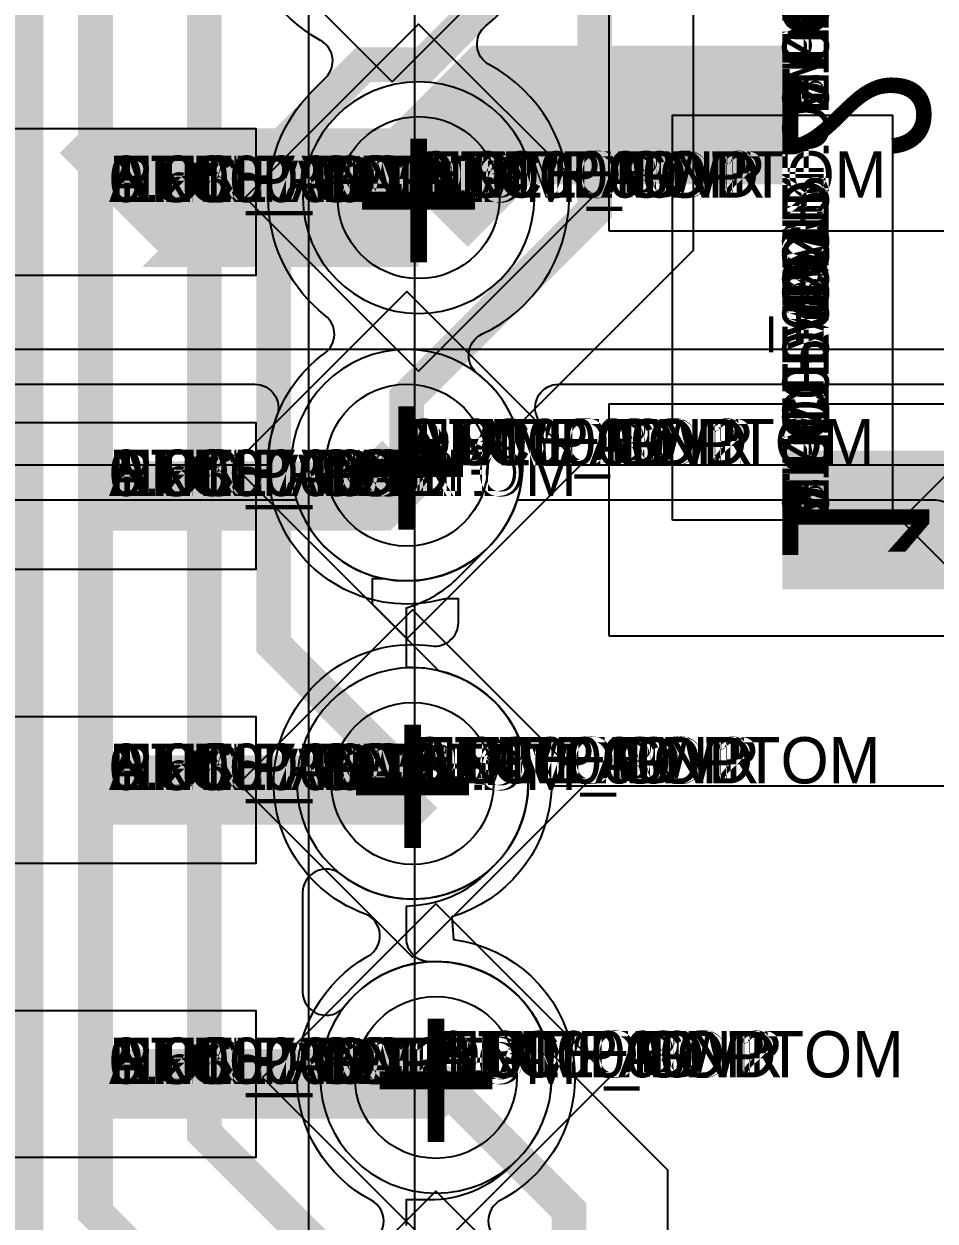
# Model space of a CAD drawing. Extents: x 0 to 323, y 0 to 320.
# Drawn here: x 96.79 to 100.73, y 15.48 to 20.66 of the extents above; entities that cross this region are included whole.
import ezdxf
from ezdxf.enums import TextEntityAlignment as Align

# ---------------------------------------------------------------- set-up
doc = ezdxf.new("R2010")
doc.units = 0
doc.header["$MEASUREMENT"] = 0
doc.layers.get('0').update_dxf_attribs({"linetype": 'CONTINUOUS'})
for name, color, linetype in [('CDN_FIGURES', 7, 'CONTINUOUS'), ('ETCH_BOTTOM', 7, 'CONTINUOUS'), ('ETCH_GND', 3, 'CONTINUOUS'), ('ETCH_INT1', 4, 'CONTINUOUS'), ('ETCH_INT2', 5, 'CONTINUOUS'), ('ETCH_PWR', 6, 'CONTINUOUS'), ('ETCH_TOP', 2, 'CONTINUOUS'), ('MANUFACTURING_NCLEGEND-1-6', 8, 'CONTINUOUS'), ('PACKAGE_GEOMETRY_ASSEMBLY_TOP', 11, 'CONTINUOUS'), ('PACKAGE_GEOMETRY_PIN_NUMBER', 9, 'CONTINUOUS')]:
    doc.layers.add(name, color=color, linetype=linetype)

# ---------------------------------------------------------------- blocks, each defined once
blk = doc.blocks.new('PAD_INFO')
for tag in ['SHAPE_TYPE', 'PAD_HEIGHT', 'PAD_LAYER', 'PAD_TYPE', 'PAD_WIDTH']:
    blk.add_attdef(tag, (0, 0), '', height=0.2)
at = {"flags": 2}
blk.add_attdef('CDN_TYPE', (0, 0), '', height=0.2, dxfattribs=at)
blk = doc.blocks.new('DRILL_INFO')
at = {"flags": 2}
blk.add_attdef('CDN_TYPE', (0, 0), '', height=0.2, dxfattribs=at)
for tag in ['FSHAPE', 'FCHAR', 'DRILL_HEIGHT', 'DIAMETER', 'PLATED', 'DRILL_WIDTH']:
    blk.add_attdef(tag, (0, 0), '', height=0.2)
blk = doc.blocks.new('VIA0700X0300')
at = {"layer": 'ETCH_BOTTOM'}
blk.add_circle((0, 0), 0.35, dxfattribs=at)
at = {"layer": 'ETCH_GND'}
blk.add_circle((0, 0), 0.35, dxfattribs=at)
at = {"layer": 'ETCH_INT1'}
blk.add_circle((0, 0), 0.35, dxfattribs=at)
at = {"layer": 'ETCH_INT2'}
blk.add_circle((0, 0), 0.35, dxfattribs=at)
at = {"layer": 'ETCH_PWR'}
blk.add_circle((0, 0), 0.35, dxfattribs=at)
at = {"layer": 'ETCH_TOP'}
blk.add_circle((0, 0), 0.35, dxfattribs=at)
ref = blk.add_blockref('PAD_INFO', (0, 0))
ref.add_attrib('PAD_LAYER', 'ETCH_TOP', (0, 0), dxfattribs={"height": 0.2})
ref.add_attrib('SHAPE_TYPE', 'NULL', (0, 0), dxfattribs={"height": 0.2})
ref.add_attrib('PAD_TYPE', 'ANTIPAD', (0, 0), dxfattribs={"height": 0.2})
ref.add_attrib('PAD_WIDTH', '0.000000', (0, 0), dxfattribs={"height": 0.2})
ref.add_attrib('PAD_HEIGHT', '0.000000', (0, 0), dxfattribs={"height": 0.2})
ref = blk.add_blockref('PAD_INFO', (0, 0))
ref.add_attrib('PAD_LAYER', 'ETCH_GND', (0, 0), dxfattribs={"height": 0.2})
ref.add_attrib('SHAPE_TYPE', 'NULL', (0, 0), dxfattribs={"height": 0.2})
ref.add_attrib('PAD_TYPE', 'ANTIPAD', (0, 0), dxfattribs={"height": 0.2})
ref.add_attrib('PAD_WIDTH', '0.000000', (0, 0), dxfattribs={"height": 0.2})
ref.add_attrib('PAD_HEIGHT', '0.000000', (0, 0), dxfattribs={"height": 0.2})
ref = blk.add_blockref('PAD_INFO', (0, 0))
ref.add_attrib('PAD_LAYER', 'ETCH_INT1', (0, 0), dxfattribs={"height": 0.2})
ref.add_attrib('SHAPE_TYPE', 'NULL', (0, 0), dxfattribs={"height": 0.2})
ref.add_attrib('PAD_TYPE', 'ANTIPAD', (0, 0), dxfattribs={"height": 0.2})
ref.add_attrib('PAD_WIDTH', '0.000000', (0, 0), dxfattribs={"height": 0.2})
ref.add_attrib('PAD_HEIGHT', '0.000000', (0, 0), dxfattribs={"height": 0.2})
ref = blk.add_blockref('PAD_INFO', (0, 0))
ref.add_attrib('PAD_LAYER', 'ETCH_INT2', (0, 0), dxfattribs={"height": 0.2})
ref.add_attrib('SHAPE_TYPE', 'NULL', (0, 0), dxfattribs={"height": 0.2})
ref.add_attrib('PAD_TYPE', 'ANTIPAD', (0, 0), dxfattribs={"height": 0.2})
ref.add_attrib('PAD_WIDTH', '0.000000', (0, 0), dxfattribs={"height": 0.2})
ref.add_attrib('PAD_HEIGHT', '0.000000', (0, 0), dxfattribs={"height": 0.2})
ref = blk.add_blockref('PAD_INFO', (0, 0))
ref.add_attrib('PAD_LAYER', 'ETCH_PWR', (0, 0), dxfattribs={"height": 0.2})
ref.add_attrib('SHAPE_TYPE', 'NULL', (0, 0), dxfattribs={"height": 0.2})
ref.add_attrib('PAD_TYPE', 'ANTIPAD', (0, 0), dxfattribs={"height": 0.2})
ref.add_attrib('PAD_WIDTH', '0.000000', (0, 0), dxfattribs={"height": 0.2})
ref.add_attrib('PAD_HEIGHT', '0.000000', (0, 0), dxfattribs={"height": 0.2})
ref = blk.add_blockref('PAD_INFO', (0, 0))
ref.add_attrib('PAD_LAYER', 'ETCH_BOTTOM', (0, 0), dxfattribs={"height": 0.2})
ref.add_attrib('SHAPE_TYPE', 'NULL', (0, 0), dxfattribs={"height": 0.2})
ref.add_attrib('PAD_TYPE', 'ANTIPAD', (0, 0), dxfattribs={"height": 0.2})
ref.add_attrib('PAD_WIDTH', '0.000000', (0, 0), dxfattribs={"height": 0.2})
ref.add_attrib('PAD_HEIGHT', '0.000000', (0, 0), dxfattribs={"height": 0.2})
ref = blk.add_blockref('PAD_INFO', (0, 0))
ref.add_attrib('PAD_LAYER', 'ETCH_TOP', (0, 0), dxfattribs={"height": 0.2})
ref.add_attrib('SHAPE_TYPE', 'NULL', (0, 0), dxfattribs={"height": 0.2})
ref.add_attrib('PAD_TYPE', 'THERMAL', (0, 0), dxfattribs={"height": 0.2})
ref.add_attrib('PAD_WIDTH', '0.000000', (0, 0), dxfattribs={"height": 0.2})
ref.add_attrib('PAD_HEIGHT', '0.000000', (0, 0), dxfattribs={"height": 0.2})
ref = blk.add_blockref('PAD_INFO', (0, 0))
ref.add_attrib('PAD_LAYER', 'ETCH_GND', (0, 0), dxfattribs={"height": 0.2})
ref.add_attrib('SHAPE_TYPE', 'NULL', (0, 0), dxfattribs={"height": 0.2})
ref.add_attrib('PAD_TYPE', 'THERMAL', (0, 0), dxfattribs={"height": 0.2})
ref.add_attrib('PAD_WIDTH', '0.000000', (0, 0), dxfattribs={"height": 0.2})
ref.add_attrib('PAD_HEIGHT', '0.000000', (0, 0), dxfattribs={"height": 0.2})
ref = blk.add_blockref('PAD_INFO', (0, 0))
ref.add_attrib('PAD_LAYER', 'ETCH_INT1', (0, 0), dxfattribs={"height": 0.2})
ref.add_attrib('SHAPE_TYPE', 'NULL', (0, 0), dxfattribs={"height": 0.2})
ref.add_attrib('PAD_TYPE', 'THERMAL', (0, 0), dxfattribs={"height": 0.2})
ref.add_attrib('PAD_WIDTH', '0.000000', (0, 0), dxfattribs={"height": 0.2})
ref.add_attrib('PAD_HEIGHT', '0.000000', (0, 0), dxfattribs={"height": 0.2})
ref = blk.add_blockref('PAD_INFO', (0, 0))
ref.add_attrib('PAD_LAYER', 'ETCH_INT2', (0, 0), dxfattribs={"height": 0.2})
ref.add_attrib('SHAPE_TYPE', 'NULL', (0, 0), dxfattribs={"height": 0.2})
ref.add_attrib('PAD_TYPE', 'THERMAL', (0, 0), dxfattribs={"height": 0.2})
ref.add_attrib('PAD_WIDTH', '0.000000', (0, 0), dxfattribs={"height": 0.2})
ref.add_attrib('PAD_HEIGHT', '0.000000', (0, 0), dxfattribs={"height": 0.2})
ref = blk.add_blockref('PAD_INFO', (0, 0))
ref.add_attrib('PAD_LAYER', 'ETCH_PWR', (0, 0), dxfattribs={"height": 0.2})
ref.add_attrib('SHAPE_TYPE', 'NULL', (0, 0), dxfattribs={"height": 0.2})
ref.add_attrib('PAD_TYPE', 'THERMAL', (0, 0), dxfattribs={"height": 0.2})
ref.add_attrib('PAD_WIDTH', '0.000000', (0, 0), dxfattribs={"height": 0.2})
ref.add_attrib('PAD_HEIGHT', '0.000000', (0, 0), dxfattribs={"height": 0.2})
ref = blk.add_blockref('PAD_INFO', (0, 0))
ref.add_attrib('PAD_LAYER', 'ETCH_BOTTOM', (0, 0), dxfattribs={"height": 0.2})
ref.add_attrib('SHAPE_TYPE', 'NULL', (0, 0), dxfattribs={"height": 0.2})
ref.add_attrib('PAD_TYPE', 'THERMAL', (0, 0), dxfattribs={"height": 0.2})
ref.add_attrib('PAD_WIDTH', '0.000000', (0, 0), dxfattribs={"height": 0.2})
ref.add_attrib('PAD_HEIGHT', '0.000000', (0, 0), dxfattribs={"height": 0.2})
ref = blk.add_blockref('PAD_INFO', (0, 0))
ref.add_attrib('PAD_LAYER', 'ETCH_TOP', (0, 0), dxfattribs={"height": 0.2})
ref.add_attrib('SHAPE_TYPE', 'CIRCLE', (0, 0), dxfattribs={"height": 0.2})
ref.add_attrib('PAD_TYPE', 'REGULAR', (0, 0), dxfattribs={"height": 0.2})
ref.add_attrib('PAD_WIDTH', '0.700000', (0, 0), dxfattribs={"height": 0.2})
ref.add_attrib('PAD_HEIGHT', '0.700000', (0, 0), dxfattribs={"height": 0.2})
ref = blk.add_blockref('PAD_INFO', (0, 0))
ref.add_attrib('PAD_LAYER', 'ETCH_GND', (0, 0), dxfattribs={"height": 0.2})
ref.add_attrib('SHAPE_TYPE', 'CIRCLE', (0, 0), dxfattribs={"height": 0.2})
ref.add_attrib('PAD_TYPE', 'REGULAR', (0, 0), dxfattribs={"height": 0.2})
ref.add_attrib('PAD_WIDTH', '0.700000', (0, 0), dxfattribs={"height": 0.2})
ref.add_attrib('PAD_HEIGHT', '0.700000', (0, 0), dxfattribs={"height": 0.2})
ref = blk.add_blockref('PAD_INFO', (0, 0))
ref.add_attrib('PAD_LAYER', 'ETCH_INT1', (0, 0), dxfattribs={"height": 0.2})
ref.add_attrib('SHAPE_TYPE', 'CIRCLE', (0, 0), dxfattribs={"height": 0.2})
ref.add_attrib('PAD_TYPE', 'REGULAR', (0, 0), dxfattribs={"height": 0.2})
ref.add_attrib('PAD_WIDTH', '0.700000', (0, 0), dxfattribs={"height": 0.2})
ref.add_attrib('PAD_HEIGHT', '0.700000', (0, 0), dxfattribs={"height": 0.2})
ref = blk.add_blockref('PAD_INFO', (0, 0))
ref.add_attrib('PAD_LAYER', 'ETCH_INT2', (0, 0), dxfattribs={"height": 0.2})
ref.add_attrib('SHAPE_TYPE', 'CIRCLE', (0, 0), dxfattribs={"height": 0.2})
ref.add_attrib('PAD_TYPE', 'REGULAR', (0, 0), dxfattribs={"height": 0.2})
ref.add_attrib('PAD_WIDTH', '0.700000', (0, 0), dxfattribs={"height": 0.2})
ref.add_attrib('PAD_HEIGHT', '0.700000', (0, 0), dxfattribs={"height": 0.2})
ref = blk.add_blockref('PAD_INFO', (0, 0))
ref.add_attrib('PAD_LAYER', 'ETCH_PWR', (0, 0), dxfattribs={"height": 0.2})
ref.add_attrib('SHAPE_TYPE', 'CIRCLE', (0, 0), dxfattribs={"height": 0.2})
ref.add_attrib('PAD_TYPE', 'REGULAR', (0, 0), dxfattribs={"height": 0.2})
ref.add_attrib('PAD_WIDTH', '0.700000', (0, 0), dxfattribs={"height": 0.2})
ref.add_attrib('PAD_HEIGHT', '0.700000', (0, 0), dxfattribs={"height": 0.2})
ref = blk.add_blockref('PAD_INFO', (0, 0))
ref.add_attrib('PAD_LAYER', 'ETCH_BOTTOM', (0, 0), dxfattribs={"height": 0.2})
ref.add_attrib('SHAPE_TYPE', 'CIRCLE', (0, 0), dxfattribs={"height": 0.2})
ref.add_attrib('PAD_TYPE', 'REGULAR', (0, 0), dxfattribs={"height": 0.2})
ref.add_attrib('PAD_WIDTH', '0.700000', (0, 0), dxfattribs={"height": 0.2})
ref.add_attrib('PAD_HEIGHT', '0.700000', (0, 0), dxfattribs={"height": 0.2})
ref = blk.add_blockref('DRILL_INFO', (0, 0))
ref.add_attrib('DIAMETER', '0.300000', (0, 0), dxfattribs={"height": 0.2})
ref.add_attrib('PLATED', 'PLATED', (0, 0), dxfattribs={"height": 0.2})
ref.add_attrib('FSHAPE', 'DIAMOND', (0, 0), dxfattribs={"height": 0.2})
ref.add_attrib('FCHAR', '+', (0, 0), dxfattribs={"height": 0.2})
ref.add_attrib('DRILL_WIDTH', '1.500000', (0, 0), dxfattribs={"height": 0.2})
ref.add_attrib('DRILL_HEIGHT', '1.500000', (0, 0), dxfattribs={"height": 0.2})
for tag in ['CDN_TYPE', 'PIN']:
    blk.add_attdef(tag, (0, 0), '', height=0.2)
at = {"flags": 2}
for tag in ['PSTKNAME', 'BBV']:
    blk.add_attdef(tag, (0, 0), '', height=0.2, dxfattribs=at)
blk = doc.blocks.new('FIGURE_DIAMOND')
at = {"layer": 'CDN_FIGURES'}
blk.add_lwpolyline([(-0.5, 0), (0, 0.5), (0.5, 0), (0, -0.5)], close=True, dxfattribs=at)
blk = doc.blocks.new('SMD50_25')
at = {"layer": 'ETCH_TOP'}
blk.add_lwpolyline([(-0.635, -0.3175), (-0.635, 0.3175), (0.635, 0.3175), (0.635, -0.3175)], close=True, dxfattribs=at)
ref = blk.add_blockref('PAD_INFO', (0, 0))
ref.add_attrib('PAD_LAYER', 'ETCH_TOP', (0, 0), dxfattribs={"height": 0.2})
ref.add_attrib('SHAPE_TYPE', 'NULL', (0, 0), dxfattribs={"height": 0.2})
ref.add_attrib('PAD_TYPE', 'ANTIPAD', (0, 0), dxfattribs={"height": 0.2})
ref.add_attrib('PAD_WIDTH', '0.000000', (0, 0), dxfattribs={"height": 0.2})
ref.add_attrib('PAD_HEIGHT', '0.000000', (0, 0), dxfattribs={"height": 0.2})
ref = blk.add_blockref('PAD_INFO', (0, 0))
ref.add_attrib('PAD_LAYER', 'ETCH_GND', (0, 0), dxfattribs={"height": 0.2})
ref.add_attrib('SHAPE_TYPE', 'NULL', (0, 0), dxfattribs={"height": 0.2})
ref.add_attrib('PAD_TYPE', 'ANTIPAD', (0, 0), dxfattribs={"height": 0.2})
ref.add_attrib('PAD_WIDTH', '0.000000', (0, 0), dxfattribs={"height": 0.2})
ref.add_attrib('PAD_HEIGHT', '0.000000', (0, 0), dxfattribs={"height": 0.2})
ref = blk.add_blockref('PAD_INFO', (0, 0))
ref.add_attrib('PAD_LAYER', 'ETCH_INT1', (0, 0), dxfattribs={"height": 0.2})
ref.add_attrib('SHAPE_TYPE', 'NULL', (0, 0), dxfattribs={"height": 0.2})
ref.add_attrib('PAD_TYPE', 'ANTIPAD', (0, 0), dxfattribs={"height": 0.2})
ref.add_attrib('PAD_WIDTH', '0.000000', (0, 0), dxfattribs={"height": 0.2})
ref.add_attrib('PAD_HEIGHT', '0.000000', (0, 0), dxfattribs={"height": 0.2})
ref = blk.add_blockref('PAD_INFO', (0, 0))
ref.add_attrib('PAD_LAYER', 'ETCH_INT2', (0, 0), dxfattribs={"height": 0.2})
ref.add_attrib('SHAPE_TYPE', 'NULL', (0, 0), dxfattribs={"height": 0.2})
ref.add_attrib('PAD_TYPE', 'ANTIPAD', (0, 0), dxfattribs={"height": 0.2})
ref.add_attrib('PAD_WIDTH', '0.000000', (0, 0), dxfattribs={"height": 0.2})
ref.add_attrib('PAD_HEIGHT', '0.000000', (0, 0), dxfattribs={"height": 0.2})
ref = blk.add_blockref('PAD_INFO', (0, 0))
ref.add_attrib('PAD_LAYER', 'ETCH_PWR', (0, 0), dxfattribs={"height": 0.2})
ref.add_attrib('SHAPE_TYPE', 'NULL', (0, 0), dxfattribs={"height": 0.2})
ref.add_attrib('PAD_TYPE', 'ANTIPAD', (0, 0), dxfattribs={"height": 0.2})
ref.add_attrib('PAD_WIDTH', '0.000000', (0, 0), dxfattribs={"height": 0.2})
ref.add_attrib('PAD_HEIGHT', '0.000000', (0, 0), dxfattribs={"height": 0.2})
ref = blk.add_blockref('PAD_INFO', (0, 0))
ref.add_attrib('PAD_LAYER', 'ETCH_BOTTOM', (0, 0), dxfattribs={"height": 0.2})
ref.add_attrib('SHAPE_TYPE', 'NULL', (0, 0), dxfattribs={"height": 0.2})
ref.add_attrib('PAD_TYPE', 'ANTIPAD', (0, 0), dxfattribs={"height": 0.2})
ref.add_attrib('PAD_WIDTH', '0.000000', (0, 0), dxfattribs={"height": 0.2})
ref.add_attrib('PAD_HEIGHT', '0.000000', (0, 0), dxfattribs={"height": 0.2})
ref = blk.add_blockref('PAD_INFO', (0, 0))
ref.add_attrib('PAD_LAYER', 'ETCH_TOP', (0, 0), dxfattribs={"height": 0.2})
ref.add_attrib('SHAPE_TYPE', 'NULL', (0, 0), dxfattribs={"height": 0.2})
ref.add_attrib('PAD_TYPE', 'THERMAL', (0, 0), dxfattribs={"height": 0.2})
ref.add_attrib('PAD_WIDTH', '0.000000', (0, 0), dxfattribs={"height": 0.2})
ref.add_attrib('PAD_HEIGHT', '0.000000', (0, 0), dxfattribs={"height": 0.2})
ref = blk.add_blockref('PAD_INFO', (0, 0))
ref.add_attrib('PAD_LAYER', 'ETCH_GND', (0, 0), dxfattribs={"height": 0.2})
ref.add_attrib('SHAPE_TYPE', 'NULL', (0, 0), dxfattribs={"height": 0.2})
ref.add_attrib('PAD_TYPE', 'THERMAL', (0, 0), dxfattribs={"height": 0.2})
ref.add_attrib('PAD_WIDTH', '0.000000', (0, 0), dxfattribs={"height": 0.2})
ref.add_attrib('PAD_HEIGHT', '0.000000', (0, 0), dxfattribs={"height": 0.2})
ref = blk.add_blockref('PAD_INFO', (0, 0))
ref.add_attrib('PAD_LAYER', 'ETCH_INT1', (0, 0), dxfattribs={"height": 0.2})
ref.add_attrib('SHAPE_TYPE', 'NULL', (0, 0), dxfattribs={"height": 0.2})
ref.add_attrib('PAD_TYPE', 'THERMAL', (0, 0), dxfattribs={"height": 0.2})
ref.add_attrib('PAD_WIDTH', '0.000000', (0, 0), dxfattribs={"height": 0.2})
ref.add_attrib('PAD_HEIGHT', '0.000000', (0, 0), dxfattribs={"height": 0.2})
ref = blk.add_blockref('PAD_INFO', (0, 0))
ref.add_attrib('PAD_LAYER', 'ETCH_INT2', (0, 0), dxfattribs={"height": 0.2})
ref.add_attrib('SHAPE_TYPE', 'NULL', (0, 0), dxfattribs={"height": 0.2})
ref.add_attrib('PAD_TYPE', 'THERMAL', (0, 0), dxfattribs={"height": 0.2})
ref.add_attrib('PAD_WIDTH', '0.000000', (0, 0), dxfattribs={"height": 0.2})
ref.add_attrib('PAD_HEIGHT', '0.000000', (0, 0), dxfattribs={"height": 0.2})
ref = blk.add_blockref('PAD_INFO', (0, 0))
ref.add_attrib('PAD_LAYER', 'ETCH_PWR', (0, 0), dxfattribs={"height": 0.2})
ref.add_attrib('SHAPE_TYPE', 'NULL', (0, 0), dxfattribs={"height": 0.2})
ref.add_attrib('PAD_TYPE', 'THERMAL', (0, 0), dxfattribs={"height": 0.2})
ref.add_attrib('PAD_WIDTH', '0.000000', (0, 0), dxfattribs={"height": 0.2})
ref.add_attrib('PAD_HEIGHT', '0.000000', (0, 0), dxfattribs={"height": 0.2})
ref = blk.add_blockref('PAD_INFO', (0, 0))
ref.add_attrib('PAD_LAYER', 'ETCH_BOTTOM', (0, 0), dxfattribs={"height": 0.2})
ref.add_attrib('SHAPE_TYPE', 'NULL', (0, 0), dxfattribs={"height": 0.2})
ref.add_attrib('PAD_TYPE', 'THERMAL', (0, 0), dxfattribs={"height": 0.2})
ref.add_attrib('PAD_WIDTH', '0.000000', (0, 0), dxfattribs={"height": 0.2})
ref.add_attrib('PAD_HEIGHT', '0.000000', (0, 0), dxfattribs={"height": 0.2})
ref = blk.add_blockref('PAD_INFO', (0, 0))
ref.add_attrib('PAD_LAYER', 'ETCH_TOP', (0, 0), dxfattribs={"height": 0.2})
ref.add_attrib('SHAPE_TYPE', 'RECTANGLE', (0, 0), dxfattribs={"height": 0.2})
ref.add_attrib('PAD_TYPE', 'REGULAR', (0, 0), dxfattribs={"height": 0.2})
ref.add_attrib('PAD_WIDTH', '1.270000', (0, 0), dxfattribs={"height": 0.2})
ref.add_attrib('PAD_HEIGHT', '0.635000', (0, 0), dxfattribs={"height": 0.2})
ref = blk.add_blockref('PAD_INFO', (0, 0))
ref.add_attrib('PAD_LAYER', 'ETCH_GND', (0, 0), dxfattribs={"height": 0.2})
ref.add_attrib('SHAPE_TYPE', 'NULL', (0, 0), dxfattribs={"height": 0.2})
ref.add_attrib('PAD_TYPE', 'REGULAR', (0, 0), dxfattribs={"height": 0.2})
ref.add_attrib('PAD_WIDTH', '0.000000', (0, 0), dxfattribs={"height": 0.2})
ref.add_attrib('PAD_HEIGHT', '0.000000', (0, 0), dxfattribs={"height": 0.2})
ref = blk.add_blockref('PAD_INFO', (0, 0))
ref.add_attrib('PAD_LAYER', 'ETCH_INT1', (0, 0), dxfattribs={"height": 0.2})
ref.add_attrib('SHAPE_TYPE', 'NULL', (0, 0), dxfattribs={"height": 0.2})
ref.add_attrib('PAD_TYPE', 'REGULAR', (0, 0), dxfattribs={"height": 0.2})
ref.add_attrib('PAD_WIDTH', '0.000000', (0, 0), dxfattribs={"height": 0.2})
ref.add_attrib('PAD_HEIGHT', '0.000000', (0, 0), dxfattribs={"height": 0.2})
ref = blk.add_blockref('PAD_INFO', (0, 0))
ref.add_attrib('PAD_LAYER', 'ETCH_INT2', (0, 0), dxfattribs={"height": 0.2})
ref.add_attrib('SHAPE_TYPE', 'NULL', (0, 0), dxfattribs={"height": 0.2})
ref.add_attrib('PAD_TYPE', 'REGULAR', (0, 0), dxfattribs={"height": 0.2})
ref.add_attrib('PAD_WIDTH', '0.000000', (0, 0), dxfattribs={"height": 0.2})
ref.add_attrib('PAD_HEIGHT', '0.000000', (0, 0), dxfattribs={"height": 0.2})
ref = blk.add_blockref('PAD_INFO', (0, 0))
ref.add_attrib('PAD_LAYER', 'ETCH_PWR', (0, 0), dxfattribs={"height": 0.2})
ref.add_attrib('SHAPE_TYPE', 'NULL', (0, 0), dxfattribs={"height": 0.2})
ref.add_attrib('PAD_TYPE', 'REGULAR', (0, 0), dxfattribs={"height": 0.2})
ref.add_attrib('PAD_WIDTH', '0.000000', (0, 0), dxfattribs={"height": 0.2})
ref.add_attrib('PAD_HEIGHT', '0.000000', (0, 0), dxfattribs={"height": 0.2})
ref = blk.add_blockref('PAD_INFO', (0, 0))
ref.add_attrib('PAD_LAYER', 'ETCH_BOTTOM', (0, 0), dxfattribs={"height": 0.2})
ref.add_attrib('SHAPE_TYPE', 'NULL', (0, 0), dxfattribs={"height": 0.2})
ref.add_attrib('PAD_TYPE', 'REGULAR', (0, 0), dxfattribs={"height": 0.2})
ref.add_attrib('PAD_WIDTH', '0.000000', (0, 0), dxfattribs={"height": 0.2})
ref.add_attrib('PAD_HEIGHT', '0.000000', (0, 0), dxfattribs={"height": 0.2})
ref = blk.add_blockref('DRILL_INFO', (0, 0))
ref.add_attrib('DIAMETER', '0.000000', (0, 0), dxfattribs={"height": 0.2})
ref.add_attrib('PLATED', 'NON_PLATED', (0, 0), dxfattribs={"height": 0.2})
ref.add_attrib('FSHAPE', 'NULL', (0, 0), dxfattribs={"height": 0.2})
ref.add_attrib('DRILL_WIDTH', '0.000000', (0, 0), dxfattribs={"height": 0.2})
ref.add_attrib('DRILL_HEIGHT', '0.000000', (0, 0), dxfattribs={"height": 0.2})
for tag in ['CDN_TYPE', 'PIN']:
    blk.add_attdef(tag, (0, 0), '', height=0.2)
at = {"flags": 2}
for tag in ['PSTKNAME', 'BBV']:
    blk.add_attdef(tag, (0, 0), '', height=0.2, dxfattribs=at)
blk = doc.blocks.new('SOIC24W')
at = {"layer": 'PACKAGE_GEOMETRY_ASSEMBLY_TOP'}
blk.add_lwpolyline([(-3.8354, -7.62), (-3.8354, 7.62), (3.7846, 7.62), (3.7846, -7.62)], close=True, dxfattribs=at)
blk.add_lwpolyline([(-3.3782, 7.62), (-3.3782, -7.62)], dxfattribs=at)
at = {"layer": 'ETCH_TOP'}
blk.add_blockref('SMD50_25', (-4.699, 5.715), dxfattribs=at)
ref = blk.add_blockref('SMD50_25', (-4.699, 4.445), dxfattribs=at)
ref.add_attrib('CDN_TYPE', 'PIN', (0, 0), dxfattribs={"height": 0.2})
ref.add_attrib('PIN', '3', (0, 0), dxfattribs={"height": 0.2})
ref = blk.add_blockref('SMD50_25', (-4.699, 3.175), dxfattribs=at)
ref.add_attrib('CDN_TYPE', 'PIN', (0, 0), dxfattribs={"height": 0.2})
ref.add_attrib('PIN', '4', (0, 0), dxfattribs={"height": 0.2})
ref = blk.add_blockref('SMD50_25', (-4.699, 1.905), dxfattribs=at)
ref.add_attrib('CDN_TYPE', 'PIN', (0, 0), dxfattribs={"height": 0.2})
ref.add_attrib('PIN', '5', (0, 0), dxfattribs={"height": 0.2})
at = {"flags": 2}
for tag in ['SYMBOL_TYPE', 'CDN_TYPE', 'REFDES']:
    blk.add_attdef(tag, (0, 0), '', height=0.2, dxfattribs=at)
blk = doc.blocks.new('RC1000X1500TS')
at = {"layer": 'ETCH_TOP'}
blk.add_lwpolyline([(-0.5, -0.75), (-0.5, 0.75), (0.5, 0.75), (0.5, -0.75)], close=True, dxfattribs=at)
ref = blk.add_blockref('PAD_INFO', (0, 0))
ref.add_attrib('PAD_LAYER', 'ETCH_TOP', (0, 0), dxfattribs={"height": 0.2})
ref.add_attrib('SHAPE_TYPE', 'NULL', (0, 0), dxfattribs={"height": 0.2})
ref.add_attrib('PAD_TYPE', 'ANTIPAD', (0, 0), dxfattribs={"height": 0.2})
ref.add_attrib('PAD_WIDTH', '0.000000', (0, 0), dxfattribs={"height": 0.2})
ref.add_attrib('PAD_HEIGHT', '0.000000', (0, 0), dxfattribs={"height": 0.2})
ref = blk.add_blockref('PAD_INFO', (0, 0))
ref.add_attrib('PAD_LAYER', 'ETCH_GND', (0, 0), dxfattribs={"height": 0.2})
ref.add_attrib('SHAPE_TYPE', 'NULL', (0, 0), dxfattribs={"height": 0.2})
ref.add_attrib('PAD_TYPE', 'ANTIPAD', (0, 0), dxfattribs={"height": 0.2})
ref.add_attrib('PAD_WIDTH', '0.000000', (0, 0), dxfattribs={"height": 0.2})
ref.add_attrib('PAD_HEIGHT', '0.000000', (0, 0), dxfattribs={"height": 0.2})
ref = blk.add_blockref('PAD_INFO', (0, 0))
ref.add_attrib('PAD_LAYER', 'ETCH_INT1', (0, 0), dxfattribs={"height": 0.2})
ref.add_attrib('SHAPE_TYPE', 'NULL', (0, 0), dxfattribs={"height": 0.2})
ref.add_attrib('PAD_TYPE', 'ANTIPAD', (0, 0), dxfattribs={"height": 0.2})
ref.add_attrib('PAD_WIDTH', '0.000000', (0, 0), dxfattribs={"height": 0.2})
ref.add_attrib('PAD_HEIGHT', '0.000000', (0, 0), dxfattribs={"height": 0.2})
ref = blk.add_blockref('PAD_INFO', (0, 0))
ref.add_attrib('PAD_LAYER', 'ETCH_INT2', (0, 0), dxfattribs={"height": 0.2})
ref.add_attrib('SHAPE_TYPE', 'NULL', (0, 0), dxfattribs={"height": 0.2})
ref.add_attrib('PAD_TYPE', 'ANTIPAD', (0, 0), dxfattribs={"height": 0.2})
ref.add_attrib('PAD_WIDTH', '0.000000', (0, 0), dxfattribs={"height": 0.2})
ref.add_attrib('PAD_HEIGHT', '0.000000', (0, 0), dxfattribs={"height": 0.2})
ref = blk.add_blockref('PAD_INFO', (0, 0))
ref.add_attrib('PAD_LAYER', 'ETCH_PWR', (0, 0), dxfattribs={"height": 0.2})
ref.add_attrib('SHAPE_TYPE', 'NULL', (0, 0), dxfattribs={"height": 0.2})
ref.add_attrib('PAD_TYPE', 'ANTIPAD', (0, 0), dxfattribs={"height": 0.2})
ref.add_attrib('PAD_WIDTH', '0.000000', (0, 0), dxfattribs={"height": 0.2})
ref.add_attrib('PAD_HEIGHT', '0.000000', (0, 0), dxfattribs={"height": 0.2})
ref = blk.add_blockref('PAD_INFO', (0, 0))
ref.add_attrib('PAD_LAYER', 'ETCH_BOTTOM', (0, 0), dxfattribs={"height": 0.2})
ref.add_attrib('SHAPE_TYPE', 'NULL', (0, 0), dxfattribs={"height": 0.2})
ref.add_attrib('PAD_TYPE', 'ANTIPAD', (0, 0), dxfattribs={"height": 0.2})
ref.add_attrib('PAD_WIDTH', '0.000000', (0, 0), dxfattribs={"height": 0.2})
ref.add_attrib('PAD_HEIGHT', '0.000000', (0, 0), dxfattribs={"height": 0.2})
ref = blk.add_blockref('PAD_INFO', (0, 0))
ref.add_attrib('PAD_LAYER', 'ETCH_TOP', (0, 0), dxfattribs={"height": 0.2})
ref.add_attrib('SHAPE_TYPE', 'NULL', (0, 0), dxfattribs={"height": 0.2})
ref.add_attrib('PAD_TYPE', 'THERMAL', (0, 0), dxfattribs={"height": 0.2})
ref.add_attrib('PAD_WIDTH', '0.000000', (0, 0), dxfattribs={"height": 0.2})
ref.add_attrib('PAD_HEIGHT', '0.000000', (0, 0), dxfattribs={"height": 0.2})
ref = blk.add_blockref('PAD_INFO', (0, 0))
ref.add_attrib('PAD_LAYER', 'ETCH_GND', (0, 0), dxfattribs={"height": 0.2})
ref.add_attrib('SHAPE_TYPE', 'NULL', (0, 0), dxfattribs={"height": 0.2})
ref.add_attrib('PAD_TYPE', 'THERMAL', (0, 0), dxfattribs={"height": 0.2})
ref.add_attrib('PAD_WIDTH', '0.000000', (0, 0), dxfattribs={"height": 0.2})
ref.add_attrib('PAD_HEIGHT', '0.000000', (0, 0), dxfattribs={"height": 0.2})
ref = blk.add_blockref('PAD_INFO', (0, 0))
ref.add_attrib('PAD_LAYER', 'ETCH_INT1', (0, 0), dxfattribs={"height": 0.2})
ref.add_attrib('SHAPE_TYPE', 'NULL', (0, 0), dxfattribs={"height": 0.2})
ref.add_attrib('PAD_TYPE', 'THERMAL', (0, 0), dxfattribs={"height": 0.2})
ref.add_attrib('PAD_WIDTH', '0.000000', (0, 0), dxfattribs={"height": 0.2})
ref.add_attrib('PAD_HEIGHT', '0.000000', (0, 0), dxfattribs={"height": 0.2})
ref = blk.add_blockref('PAD_INFO', (0, 0))
ref.add_attrib('PAD_LAYER', 'ETCH_INT2', (0, 0), dxfattribs={"height": 0.2})
ref.add_attrib('SHAPE_TYPE', 'NULL', (0, 0), dxfattribs={"height": 0.2})
ref.add_attrib('PAD_TYPE', 'THERMAL', (0, 0), dxfattribs={"height": 0.2})
ref.add_attrib('PAD_WIDTH', '0.000000', (0, 0), dxfattribs={"height": 0.2})
ref.add_attrib('PAD_HEIGHT', '0.000000', (0, 0), dxfattribs={"height": 0.2})
ref = blk.add_blockref('PAD_INFO', (0, 0))
ref.add_attrib('PAD_LAYER', 'ETCH_PWR', (0, 0), dxfattribs={"height": 0.2})
ref.add_attrib('SHAPE_TYPE', 'NULL', (0, 0), dxfattribs={"height": 0.2})
ref.add_attrib('PAD_TYPE', 'THERMAL', (0, 0), dxfattribs={"height": 0.2})
ref.add_attrib('PAD_WIDTH', '0.000000', (0, 0), dxfattribs={"height": 0.2})
ref.add_attrib('PAD_HEIGHT', '0.000000', (0, 0), dxfattribs={"height": 0.2})
ref = blk.add_blockref('PAD_INFO', (0, 0))
ref.add_attrib('PAD_LAYER', 'ETCH_BOTTOM', (0, 0), dxfattribs={"height": 0.2})
ref.add_attrib('SHAPE_TYPE', 'NULL', (0, 0), dxfattribs={"height": 0.2})
ref.add_attrib('PAD_TYPE', 'THERMAL', (0, 0), dxfattribs={"height": 0.2})
ref.add_attrib('PAD_WIDTH', '0.000000', (0, 0), dxfattribs={"height": 0.2})
ref.add_attrib('PAD_HEIGHT', '0.000000', (0, 0), dxfattribs={"height": 0.2})
ref = blk.add_blockref('PAD_INFO', (0, 0))
ref.add_attrib('PAD_LAYER', 'ETCH_GND', (0, 0), dxfattribs={"height": 0.2})
ref.add_attrib('SHAPE_TYPE', 'NULL', (0, 0), dxfattribs={"height": 0.2})
ref.add_attrib('PAD_TYPE', 'REGULAR', (0, 0), dxfattribs={"height": 0.2})
ref.add_attrib('PAD_WIDTH', '0.000000', (0, 0), dxfattribs={"height": 0.2})
ref.add_attrib('PAD_HEIGHT', '0.000000', (0, 0), dxfattribs={"height": 0.2})
ref = blk.add_blockref('PAD_INFO', (0, 0))
ref.add_attrib('PAD_LAYER', 'ETCH_INT1', (0, 0), dxfattribs={"height": 0.2})
ref.add_attrib('SHAPE_TYPE', 'NULL', (0, 0), dxfattribs={"height": 0.2})
ref.add_attrib('PAD_TYPE', 'REGULAR', (0, 0), dxfattribs={"height": 0.2})
ref.add_attrib('PAD_WIDTH', '0.000000', (0, 0), dxfattribs={"height": 0.2})
ref.add_attrib('PAD_HEIGHT', '0.000000', (0, 0), dxfattribs={"height": 0.2})
ref = blk.add_blockref('PAD_INFO', (0, 0))
ref.add_attrib('PAD_LAYER', 'ETCH_INT2', (0, 0), dxfattribs={"height": 0.2})
ref.add_attrib('SHAPE_TYPE', 'NULL', (0, 0), dxfattribs={"height": 0.2})
ref.add_attrib('PAD_TYPE', 'REGULAR', (0, 0), dxfattribs={"height": 0.2})
ref.add_attrib('PAD_WIDTH', '0.000000', (0, 0), dxfattribs={"height": 0.2})
ref.add_attrib('PAD_HEIGHT', '0.000000', (0, 0), dxfattribs={"height": 0.2})
ref = blk.add_blockref('PAD_INFO', (0, 0))
ref.add_attrib('PAD_LAYER', 'ETCH_PWR', (0, 0), dxfattribs={"height": 0.2})
ref.add_attrib('SHAPE_TYPE', 'NULL', (0, 0), dxfattribs={"height": 0.2})
ref.add_attrib('PAD_TYPE', 'REGULAR', (0, 0), dxfattribs={"height": 0.2})
ref.add_attrib('PAD_WIDTH', '0.000000', (0, 0), dxfattribs={"height": 0.2})
ref.add_attrib('PAD_HEIGHT', '0.000000', (0, 0), dxfattribs={"height": 0.2})
ref = blk.add_blockref('PAD_INFO', (0, 0))
ref.add_attrib('PAD_LAYER', 'ETCH_BOTTOM', (0, 0), dxfattribs={"height": 0.2})
ref.add_attrib('SHAPE_TYPE', 'NULL', (0, 0), dxfattribs={"height": 0.2})
ref.add_attrib('PAD_TYPE', 'REGULAR', (0, 0), dxfattribs={"height": 0.2})
ref.add_attrib('PAD_WIDTH', '0.000000', (0, 0), dxfattribs={"height": 0.2})
ref.add_attrib('PAD_HEIGHT', '0.000000', (0, 0), dxfattribs={"height": 0.2})
ref = blk.add_blockref('DRILL_INFO', (0, 0))
ref.add_attrib('DIAMETER', '0.000000', (0, 0), dxfattribs={"height": 0.2})
ref.add_attrib('PLATED', 'PLATED', (0, 0), dxfattribs={"height": 0.2})
ref.add_attrib('FSHAPE', 'NULL', (0, 0), dxfattribs={"height": 0.2})
ref.add_attrib('DRILL_WIDTH', '0.000000', (0, 0), dxfattribs={"height": 0.2})
ref.add_attrib('DRILL_HEIGHT', '0.000000', (0, 0), dxfattribs={"height": 0.2})
ref = blk.add_blockref('PAD_INFO', (0, 0))
ref.add_attrib('PAD_LAYER', 'ETCH_TOP', (0, 0), dxfattribs={"height": 0.2})
ref.add_attrib('SHAPE_TYPE', 'RECTANGLE', (0, 0), dxfattribs={"height": 0.2})
ref.add_attrib('PAD_TYPE', 'REGULAR', (0, 0), dxfattribs={"height": 0.2})
ref.add_attrib('PAD_WIDTH', '1.000000', (0, 0), dxfattribs={"height": 0.2})
ref.add_attrib('PAD_HEIGHT', '1.500000', (0, 0), dxfattribs={"height": 0.2})
for tag in ['CDN_TYPE', 'PIN']:
    blk.add_attdef(tag, (0, 0), '', height=0.2)
at = {"flags": 2}
for tag in ['PSTKNAME', 'BBV']:
    blk.add_attdef(tag, (0, 0), '', height=0.2, dxfattribs=at)
blk = doc.blocks.new('F56')
at = {"layer": 'PACKAGE_GEOMETRY_ASSEMBLY_TOP'}
blk.add_lwpolyline([(0, -0.475), (1.75, -0.475), (1.75, 0.475), (0, 0.475)], close=True, dxfattribs=at)
at = {"layer": 'ETCH_TOP'}
ref = blk.add_blockref('RC1000X1500TS', (0, 0), dxfattribs=at)
ref.add_attrib('CDN_TYPE', 'PIN', (0, 0), dxfattribs={"height": 0.2})
ref.add_attrib('PIN', '1', (0, 0), dxfattribs={"height": 0.2})
ref = blk.add_blockref('RC1000X1500TS', (1.75, 0), dxfattribs=at)
ref.add_attrib('CDN_TYPE', 'PIN', (0, 0), dxfattribs={"height": 0.2})
ref.add_attrib('PIN', '2', (0, 0), dxfattribs={"height": 0.2})
at = {"flags": 2}
for tag in ['SYMBOL_TYPE', 'CDN_TYPE', 'REFDES']:
    blk.add_attdef(tag, (0, 0), '', height=0.2, dxfattribs=at)

msp = doc.modelspace()

# ---------------------------------------------------------------- linework, layer by layer
at = {"layer": 'ETCH_BOTTOM'}
for points, format in [([(98.2914, 15.3946, 0.6032), (98.2914, 15.574, -0.594461), (98.2772, 16.6283, 0.640253), (98.2626, 16.8119, -0.897971), (98.5526, 17.9694, 0.455106), (98.6679, 18.0698), (98.6679, 18.1731), (98.6104, 18.1731), (98.6038, 18.1713, -0.832692), (98.0905, 19.2342, 0.495938), (98.0934, 19.3956, -0.449071), (98.0363, 20.3657), (98.0954, 20.4247, 0.501665), (98.072, 20.5856, -0.252991), (97.7341, 21.1034), (97.7303, 21.1499), (97.1999, 21.1499), (97.1999, 25.2001)], "xyb"), ([(100.0001, 25.2001), (100.0001, 21.4131), (101.4681, 21.4131), (101.4681, 19.1494), (101.5051, 19.1391, -0.758703), (101.5051, 17.8869), (101.4681, 17.8766), (101.4681, 17.3629), (99.0717, 17.3629), (99.0673, 17.3171, -0.306193), (98.6391, 16.7992), (98.647, 16.7003, -0.732931), (98.8506, 15.574, 0.6032), (98.8506, 15.3946, -0.754389)], "xyb"), ([(100.068, 20.263, 0.6, 0.6, 0), (98.853, 20.263, 0.6, 0.6, 0), (98.496, 19.906, 0.6, 0.6, 0)], "xyseb"), ([(100.068, 18.513, 0.6, 0.6, 0), (101.33, 18.513, 0.6, 0.6, 0)], "xyseb")]:
    msp.add_lwpolyline(points, format=format, dxfattribs=at)
at = {"layer": 'ETCH_GND'}
for points in [[(98.9961, 19.906, 1), (97.9959, 19.906, 1)], [(98.9451, 18.75, 1), (97.9449, 18.75, 1)], [(98.9701, 17.375, 1), (97.9699, 17.375, 1)], [(99.0711, 16.105, 1), (98.0709, 16.105, 1)]]:
    msp.add_lwpolyline(points, format="xyb", close=True, dxfattribs=at)
at = {"layer": 'ETCH_INT1'}
for points in [[(98.9961, 19.906, 1), (97.9959, 19.906, 1)], [(66.704, 15.9501), (66.704, 16.5499), (67.0622, 16.5499), (69.6122, 19.0999), (87.7354, 19.0999), (87.7491, 19.0894, 0.340162), (88.4809, 19.0894), (88.4946, 19.0999), (97.789, 19.0999, -0.524685), (97.8838, 18.9626, 0.071135), (97.8467, 18.7968), (97.8431, 18.7501), (94.8195, 18.7501), (94.8132, 18.7517, 0.128053), (94.5108, 18.7517), (94.5045, 18.7501), (69.9878, 18.7501), (67.1878, 15.9501)], [(99.0469, 18.7501), (99.0433, 18.7968, 0.071135), (99.0062, 18.9626, -0.524685), (99.101, 19.0999), (100.8236, 19.0999, -0.660641), (100.8968, 18.9283, 0.076693), (100.7918, 18.7784), (100.7778, 18.7501)], [(98.47, 17.8751, 1), (98.47, 16.8749, 1)], [(98.571, 16.6051, 1), (98.571, 15.6049, 1)]]:
    msp.add_lwpolyline(points, format="xyb", close=True, dxfattribs=at)
for points in [[(145.8, 19.25), (107.9801, 19.25, 0.009099), (107.9619, 19.25), (98.4541, 19.25, 0.009099), (98.4359, 19.25), (88.6773, 19.25, -0.524979), (88.5825, 19.3874, 1.449621), (87.6475, 19.3874, -0.524979), (87.5527, 19.25), (69.55, 19.25)], [(71.5221, 18.6), (87.629, 18.6, -0.519323), (87.7244, 18.4643, 1.422496), (88.6656, 18.4643, -0.519323), (88.761, 18.6), (94.1575, 18.6, -0.594757), (94.2426, 18.4434, 1.841913), (95.0814, 18.4434, -0.594757), (95.1665, 18.6), (97.9667, 18.6), (97.9793, 18.5678, 0.682571), (98.9107, 18.5678), (98.9233, 18.6), (100.7287, 18.6, -0.407293), (100.83, 18.501, 0.976288), (101.83, 18.501, -0.407293), (101.9313, 18.6), (107.4927, 18.6)]]:
    msp.add_lwpolyline(points, format="xyb", dxfattribs=at)
at = {"layer": 'ETCH_INT2'}
for points, format in [([(66.75, 70.05, 0.15, 0.15, 0), (67.025, 69.775, 0.15, 0.15, 0), (67.025, 69.1132, 0.15, 0.15, 0), (69.0412, 67.097, 0.15, 0.15, 0), (69.9162, 67.097, 0.15, 0.15, 0), (74.029, 62.9842, 0.15, 0.15, 0), (74.029, 61.2158, 0.15, 0.15, 0), (79.3, 55.9448, 0.15, 0.15, 0), (79.3, 53.3868, 0.15, 0.15, 0), (83.6578, 49.029, 0.15, 0.15, 0), (84.9342, 49.029, 0.15, 0.15, 0), (87.1536, 46.8096, 0.15, 0.15, 0), (88.3576, 45.6055, 0.15, 0.15, 0), (88.3576, 40.382, 0.15, 0.15, 0), (91.1396, 37.6, 0.15, 0.15, 0), (91.1875, 37.6, 0.15, 0.15, 0), (98.957, 29.8305, 0.15, 0.15, 0), (98.957, 20.9188, 0.15, 0.15, 0), (98.5192, 20.481, 0.15, 0.15, 0), (98.2578, 20.481, 0.15, 0.15, 0), (97.87, 20.0932, 0.15, 0.15, 0), (97.87, 17.975, 0.15, 0.15, 0), (98.47, 17.375, 0.15, 0.15, 0)], "xyseb"), ([(98.571, 14.8636, 0.15, 0.15, 0), (97.57, 15.8646, 0.15, 0.15, 0), (97.57, 21.1583, 0.15, 0.15, 0), (98.025, 21.6133, 0.15, 0.15, 0), (98.025, 25.325, 0.15, 0.15, 0), (91.975, 31.375, 0.15, 0.15, 0), (91.975, 34.7382, 0.15, 0.15, 0), (88.5632, 38.15, 0.15, 0.15, 0), (86.6368, 38.15, 0.15, 0.15, 0), (80.875, 43.9118, 0.15, 0.15, 0), (80.875, 46.1882, 0.15, 0.15, 0), (74.55, 52.5132, 0.15, 0.15, 0), (74.55, 57.7868, 0.15, 0.15, 0), (66.625, 65.7118, 0.15, 0.15, 0), (66.625, 65.725, 0.15, 0.15, 0), (66.2, 66.15, 0.15, 0.15, 0)], "xyseb"), ([(98.571, 16.105, 0.15, 0.15, 0), (99.146, 15.53, 0.15, 0.15, 0), (99.146, 14.6254, 0.15, 0.15, 0), (98.8092, 14.2886, 0.15, 0.15, 0), (98.3328, 14.2886, 0.15, 0.15, 0), (97.1001, 15.5213, 0.15, 0.15, 0), (97.1001, 23.2874, 0.15, 0.15, 0), (73.05, 47.3375, 0.15, 0.15, 0), (73.05, 55.9133, 0.15, 0.15, 0), (66.8, 62.1632, 0.15, 0.15, 0), (66.8, 63.2632, 0.15, 0.15, 0), (64.4382, 65.625, 0.15, 0.15, 0), (62.775, 65.625, 0.15, 0.15, 0), (62.65, 65.75, 0.15, 0.15, 0)], "xyseb"), ([(98.597, 13.564, 0.15, 0.15, 0), (96.8001, 15.3609, 0.15, 0.15, 0), (96.8001, 23.1631, 0.15, 0.15, 0), (71.5, 48.4632, 0.15, 0.15, 0), (71.5, 55.7692, 0.15, 0.15, 0), (70.4162, 56.853, 0.15, 0.15, 0), (69.0838, 56.853, 0.15, 0.15, 0), (66.5, 59.4368, 0.15, 0.15, 0), (66.5, 62.75, 0.15, 0.15, 0), (64.2, 65.05, 0.15, 0.15, 0)], "xyseb"), ([(83.35, 51.45, 0.15, 0.15, 0), (88.775, 46.0249, 0.15, 0.15, 0), (88.775, 40.3889, 0.15, 0.15, 0), (91.2639, 37.9, 0.15, 0.15, 0), (91.3118, 37.9, 0.15, 0.15, 0), (99.257, 29.9548, 0.15, 0.15, 0), (99.257, 19.8538, 0.15, 0.15, 0), (98.445, 19.0418, 0.15, 0.15, 0), (98.445, 18.75, 0.15, 0.15, 0)], "xyseb"), ([(92.2112, 37.6018), (99.6821, 30.1309), (99.6821, 19.6777), (98.9184, 18.914), (98.9264, 18.8854, -0.554752), (98.355, 18.2581), (98.3505, 18.2589), (98.2951, 18.2589), (98.2951, 18.1511), (98.5841, 17.8621), (98.5974, 17.8586, -1.23076), (98.1595, 16.983, 0.627269), (97.9951, 16.9035), (97.9951, 16.4747, 0.713594), (98.1765, 16.4123, -0.620776), (99.0546, 16.2324), (99.0581, 16.2191), (99.5711, 15.7061), (99.5711, 14.4493), (98.9934, 13.8716), (99.0159, 13.8372, -0.234666), (99.0678, 13.3953), (99.0569, 13.365), (105.3569, 7.0651)], "xyb")]:
    msp.add_lwpolyline(points, format=format, dxfattribs=at)
at = {"layer": 'ETCH_PWR'}
for points in [[(98.9961, 19.906, 1), (97.9959, 19.906, 1)], [(98.9451, 18.75, 1), (97.9449, 18.75, 1)], [(98.9701, 17.375, 1), (97.9699, 17.375, 1)], [(99.0711, 16.105, 1), (98.0709, 16.105, 1)]]:
    msp.add_lwpolyline(points, format="xyb", close=True, dxfattribs=at)
at = {"layer": 'ETCH_TOP'}
for points, format in [([(98.4431, 15.4645), (98.4431, 15.5769), (98.543, 15.5769, 0.198912), (98.8966, 15.7234), (98.9246, 15.7514, 0.684211), (98.549, 16.6046, -0.427277), (98.4431, 16.7059), (98.4431, 16.8448), (98.489, 16.8491, 0.174561), (98.7956, 16.9934), (98.8236, 17.0214, 0.652665), (98.4916, 17.8746), (98.4431, 17.8767), (98.4431, 18.1331), (98.4771, 18.1449, 0.112718), (98.6656, 18.2634), (98.7986, 18.3964, 0.451372), (98.7517, 19.145, -0.560726), (98.771, 19.3169, 0.618082), (98.8022, 20.4795, -0.539813), (98.7868, 20.6483, 0.651335), (98.4857, 21.7988)], "xyb"), ([(98.496, 19.906, 0.6, 0.6, 0), (97.177, 19.906, 0.6, 0.6, 0), (97.158, 19.887, 0.6, 0.6, 0)], "xyseb"), ([(97.158, 18.617, 0.3, 0.3, 0), (98.312, 18.617, 0.3, 0.3, 0), (98.445, 18.75, 0.3, 0.3, 0)], "xyseb"), ([(97.158, 17.347, 0.3, 0.3, 0), (98.442, 17.347, 0.3, 0.3, 0), (98.47, 17.375, 0.3, 0.3, 0)], "xyseb"), ([(97.158, 16.077, 0.3, 0.3, 0), (98.543, 16.077, 0.3, 0.3, 0), (98.571, 16.105, 0.3, 0.3, 0)], "xyseb")]:
    msp.add_lwpolyline(points, format=format, dxfattribs=at)

# ---------------------------------------------------------------- block references
at = {"xscale": -1, "rotation": 270}
msp.add_blockref('F56', (100.068, 18.513), dxfattribs=at)
msp.add_blockref('SOIC24W', (101.857, 14.172))
at = {"layer": 'ETCH_TOP'}
for p in [(98.496, 19.906), (98.445, 18.75), (98.47, 17.375), (98.571, 16.105)]:
    msp.add_blockref('VIA0700X0300', p, dxfattribs=at)
at = {"layer": 'MANUFACTURING_NCLEGEND-1-6', "xscale": 1.5, "yscale": 1.5}
for p in [(98.382, 21.157), (98.496, 19.906), (98.445, 18.75), (101.33, 18.513), (98.47, 17.375), (98.571, 16.105), (98.571, 14.8636)]:
    msp.add_blockref('FIGURE_DIAMOND', p, dxfattribs=at)

# ---------------------------------------------------------------- texts
at = {"layer": 'MANUFACTURING_NCLEGEND-1-6'}
for p in [(98.496, 19.906), (98.445, 18.75), (98.47, 17.375), (98.571, 16.105)]:
    msp.add_text('+', height=0.75, dxfattribs=at).set_placement(p, align=Align.MIDDLE_CENTER)
at = {"layer": 'PACKAGE_GEOMETRY_PIN_NUMBER', "text_generation_flag": 2, "width": 0.88}
for s, p in [('2', (100.068, 20.263)), ('1', (100.068, 18.513))]:
    msp.add_text(s, height=0.635, rotation=270, dxfattribs=at).set_placement(p, align=Align.CENTER)

doc.saveas('drawing.dxf')
